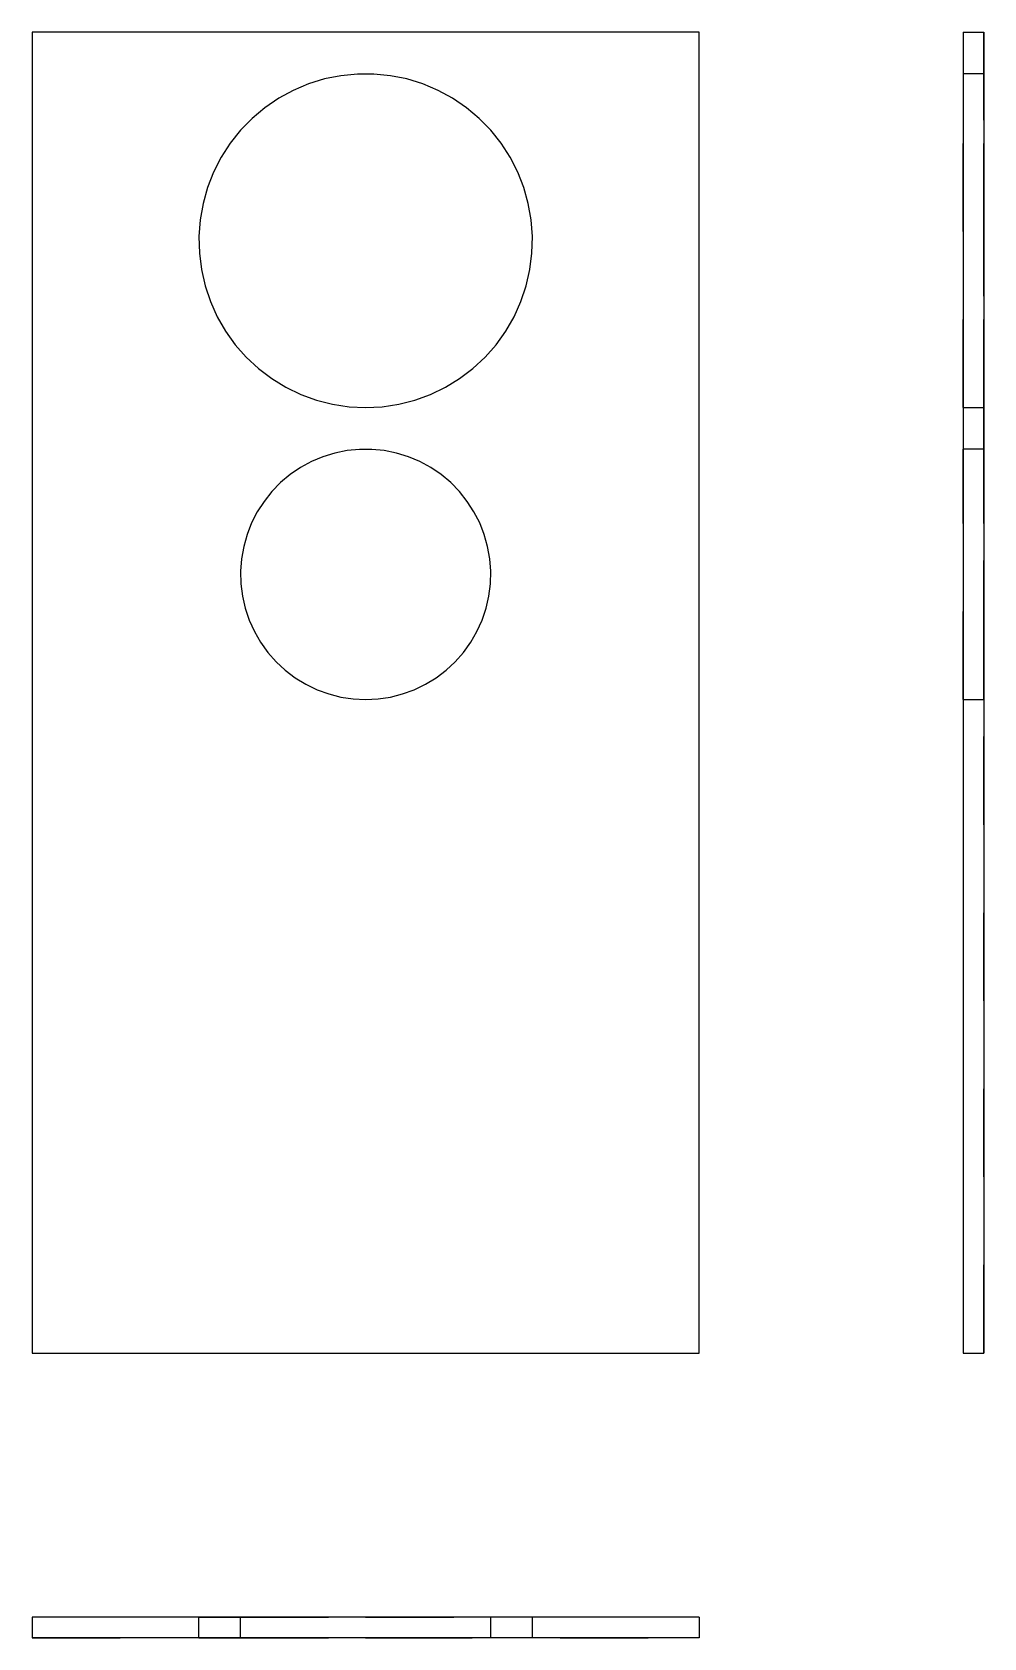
# Model space of a CAD drawing. Extents: x 0 to 1.08, y 0 to 1.82.
import ezdxf

# ---------------------------------------------------------------- set-up
doc = ezdxf.new("R2010")
doc.units = 0
doc.linetypes.add('HIDDEN', pattern=[0.075, 0.050025, -0.024975])
for name, color, linetype in [('FRONT', 7, 'CONTINUOUS'), ('LEFT', 7, 'CONTINUOUS'), ('LEFT_HID', 7, 'HIDDEN'), ('TOP', 7, 'CONTINUOUS'), ('TOP_HID', 7, 'HIDDEN')]:
    doc.layers.add(name, color=color, linetype=linetype)

msp = doc.modelspace()

# ---------------------------------------------------------------- linework, layer by layer
at = {"layer": 'FRONT'}
for p, q in [((0.757895, 1.823438), (0, 1.823438)), ((0, 1.823438), (0, 0.323438)), ((0.757895, 0.323438), (0.757895, 1.823438)), ((0.332193, 1.77021), (0.314144, 1.764642)), ((0.350708, 1.773953), (0.332193, 1.77021)), ((0.369503, 1.775834), (0.350708, 1.773953)), ((0.388392, 1.775834), (0.369503, 1.775834)), ((0.407187, 1.773953), (0.388392, 1.775834)), ((0.425701, 1.77021), (0.407187, 1.773953)), ((0.443751, 1.764642), (0.425701, 1.77021)), ((0.296738, 1.757305), (0.280149, 1.748272)), ((0.314144, 1.764642), (0.296738, 1.757305)), ((0.461157, 1.757305), (0.443751, 1.764642)), ((0.477746, 1.748272), (0.461157, 1.757305)), ((0.264542, 1.737631), (0.250073, 1.725489)), ((0.280149, 1.748272), (0.264542, 1.737631)), ((0.493352, 1.737631), (0.477746, 1.748272)), ((0.507822, 1.725489), (0.493352, 1.737631)), ((0.250073, 1.725489), (0.236884, 1.711967)), ((0.521011, 1.711967), (0.507822, 1.725489)), ((0.225106, 1.697199), (0.214858, 1.681332)), ((0.236884, 1.711967), (0.225106, 1.697199)), ((0.532788, 1.697199), (0.521011, 1.711967)), ((0.543036, 1.681332), (0.532788, 1.697199)), ((0.214858, 1.681332), (0.206241, 1.664523)), ((0.551654, 1.664523), (0.543036, 1.681332)), ((0.206241, 1.664523), (0.19934, 1.64694)), ((0.558555, 1.64694), (0.551654, 1.664523)), ((0.19934, 1.64694), (0.194224, 1.628757)), ((0.563671, 1.628757), (0.558555, 1.64694)), ((0.194224, 1.628757), (0.190944, 1.610155)), ((0.566951, 1.610155), (0.563671, 1.628757)), ((0.190944, 1.610155), (0.189533, 1.591319)), ((0.568362, 1.591319), (0.566951, 1.610155)), ((0.189533, 1.591319), (0.190003, 1.572436)), ((0.567891, 1.572436), (0.568362, 1.591319)), ((0.190003, 1.572436), (0.192352, 1.553694)), ((0.565543, 1.553694), (0.567891, 1.572436)), ((0.192352, 1.553694), (0.196555, 1.535278)), ((0.561339, 1.535278), (0.565543, 1.553694)), ((0.196555, 1.535278), (0.202571, 1.517373)), ((0.555323, 1.517373), (0.561339, 1.535278)), ((0.202571, 1.517373), (0.21034, 1.500155)), ((0.547555, 1.500155), (0.555323, 1.517373)), ((0.21034, 1.500155), (0.219785, 1.483797)), ((0.53811, 1.483797), (0.547555, 1.500155)), ((0.219785, 1.483797), (0.230811, 1.46846)), ((0.527084, 1.46846), (0.53811, 1.483797)), ((0.230811, 1.46846), (0.243309, 1.454298)), ((0.514585, 1.454298), (0.527084, 1.46846)), ((0.243309, 1.454298), (0.257156, 1.44145)), ((0.257156, 1.44145), (0.272213, 1.430045)), ((0.485682, 1.430045), (0.500739, 1.44145)), ((0.500739, 1.44145), (0.514585, 1.454298)), ((0.272213, 1.430045), (0.288331, 1.420196)), ((0.469564, 1.420196), (0.485682, 1.430045)), ((0.288331, 1.420196), (0.305349, 1.412)), ((0.305349, 1.412), (0.323099, 1.405539)), ((0.323099, 1.405539), (0.341404, 1.400879)), ((0.416491, 1.400879), (0.434796, 1.405539)), ((0.434796, 1.405539), (0.452546, 1.412)), ((0.452546, 1.412), (0.469564, 1.420196)), ((0.341404, 1.400879), (0.360082, 1.398063)), ((0.360082, 1.398063), (0.378947, 1.397122)), ((0.378947, 1.397122), (0.397813, 1.398063)), ((0.397813, 1.398063), (0.416491, 1.400879)), ((0.371864, 1.349577), (0.357768, 1.348166)), ((0.386031, 1.349577), (0.371864, 1.349577)), ((0.400127, 1.348166), (0.386031, 1.349577)), ((0.31729, 1.33568), (0.304849, 1.328905)), ((0.330345, 1.341183), (0.31729, 1.33568)), ((0.343882, 1.345359), (0.330345, 1.341183)), ((0.357768, 1.348166), (0.343882, 1.345359)), ((0.414013, 1.345359), (0.400127, 1.348166)), ((0.42755, 1.341183), (0.414013, 1.345359)), ((0.440605, 1.33568), (0.42755, 1.341183)), ((0.453046, 1.328905), (0.440605, 1.33568)), ((0.293144, 1.320925), (0.282291, 1.311819)), ((0.304849, 1.328905), (0.293144, 1.320925)), ((0.464751, 1.320925), (0.453046, 1.328905)), ((0.475603, 1.311819), (0.464751, 1.320925)), ((0.2724, 1.301677), (0.263567, 1.290601)), ((0.282291, 1.311819), (0.2724, 1.301677)), ((0.485495, 1.301677), (0.475603, 1.311819)), ((0.494328, 1.290601), (0.485495, 1.301677)), ((0.255881, 1.278701), (0.249418, 1.266094)), ((0.263567, 1.290601), (0.255881, 1.278701)), ((0.502014, 1.278701), (0.494328, 1.290601)), ((0.508477, 1.266094), (0.502014, 1.278701)), ((0.249418, 1.266094), (0.244242, 1.252907)), ((0.513653, 1.252907), (0.508477, 1.266094)), ((0.244242, 1.252907), (0.240405, 1.239269)), ((0.51749, 1.239269), (0.513653, 1.252907)), ((0.237945, 1.225318), (0.236886, 1.211191)), ((0.240405, 1.239269), (0.237945, 1.225318)), ((0.51995, 1.225318), (0.51749, 1.239269)), ((0.521008, 1.211191), (0.51995, 1.225318)), ((0.236886, 1.211191), (0.237239, 1.197028)), ((0.520655, 1.197028), (0.521008, 1.211191)), ((0.237239, 1.197028), (0.239001, 1.182972)), ((0.518894, 1.182972), (0.520655, 1.197028)), ((0.239001, 1.182972), (0.242153, 1.16916)), ((0.242153, 1.16916), (0.246665, 1.155731)), ((0.511229, 1.155731), (0.515741, 1.16916)), ((0.515741, 1.16916), (0.518894, 1.182972)), ((0.246665, 1.155731), (0.252492, 1.142818)), ((0.505403, 1.142818), (0.511229, 1.155731)), ((0.252492, 1.142818), (0.259575, 1.130549)), ((0.259575, 1.130549), (0.267845, 1.119047)), ((0.49005, 1.119047), (0.498319, 1.130549)), ((0.498319, 1.130549), (0.505403, 1.142818)), ((0.267845, 1.119047), (0.277219, 1.108425)), ((0.480676, 1.108425), (0.49005, 1.119047)), ((0.277219, 1.108425), (0.287604, 1.098789)), ((0.287604, 1.098789), (0.298897, 1.090235)), ((0.458998, 1.090235), (0.470291, 1.098789)), ((0.470291, 1.098789), (0.480676, 1.108425)), ((0.298897, 1.090235), (0.310985, 1.082848)), ((0.310985, 1.082848), (0.323749, 1.076701)), ((0.323749, 1.076701), (0.337061, 1.071856)), ((0.420834, 1.071856), (0.434146, 1.076701)), ((0.434146, 1.076701), (0.44691, 1.082848)), ((0.44691, 1.082848), (0.458998, 1.090235)), ((0.337061, 1.071856), (0.35079, 1.06836)), ((0.35079, 1.06836), (0.364798, 1.066249)), ((0.364798, 1.066249), (0.378947, 1.065543)), ((0.378947, 1.065543), (0.393096, 1.066249)), ((0.393096, 1.066249), (0.407105, 1.06836)), ((0.407105, 1.06836), (0.420834, 1.071856)), ((0, 0.323438), (0.757895, 0.323438))]:
    msp.add_line(p, q, dxfattribs=at)
at = {"layer": 'LEFT'}
for p, q in [((1.057895, 1.823438), (1.081332, 1.823438)), ((1.057895, 1.823438), (1.057895, 0.323438)), ((1.081332, 1.823438), (1.081332, 0.323438)), ((1.057895, 0.323438), (1.081332, 0.323438))]:
    msp.add_line(p, q, dxfattribs=at)
at = {"layer": 'LEFT_HID', "linetype": 'HIDDEN'}
for p, q in [((1.081332, 0.323438), (1.081332, 1.823438)), ((1.057895, 1.397122), (1.057895, 1.776069)), ((1.057895, 1.776069), (1.057895, 1.397122)), ((1.081332, 1.776069), (1.057895, 1.776069)), ((1.081332, 1.397122), (1.081332, 1.776069)), ((1.081332, 1.776069), (1.081332, 1.397122)), ((1.057895, 1.397122), (1.081332, 1.397122)), ((1.057895, 1.065543), (1.057895, 1.349753)), ((1.057895, 1.349753), (1.057895, 1.065543)), ((1.081332, 1.349753), (1.057895, 1.349753)), ((1.081332, 1.065543), (1.081332, 1.349753)), ((1.081332, 1.349753), (1.081332, 1.065543)), ((1.057895, 1.065543), (1.081332, 1.065543))]:
    msp.add_line(p, q, dxfattribs=at)
at = {"layer": 'TOP'}
for p, q in [((0, 0.023438), (0, 0)), ((0.757895, 0.023438), (0, 0.023438)), ((0.757895, 0.023438), (0.757895, 0)), ((0.757895, 0), (0, 0))]:
    msp.add_line(p, q, dxfattribs=at)
at = {"layer": 'TOP_HID', "linetype": 'HIDDEN'}
for p, q in [((0.568421, 0.023438), (0.189474, 0.023438)), ((0.189474, 0.023438), (0.378947, 0.023438)), ((0.189474, 0), (0.189474, 0.023438)), ((0.521053, 0.023438), (0.236842, 0.023438)), ((0.236842, 0.023438), (0.378947, 0.023438)), ((0.236842, 0), (0.236842, 0.023438)), ((0.378947, 0.023438), (0.568421, 0.023438)), ((0.378947, 0.023438), (0.521053, 0.023438)), ((0.521053, 0), (0.521053, 0.023438)), ((0.568421, 0), (0.568421, 0.023438)), ((0, 0), (0.757895, 0)), ((0.568421, 0), (0.189474, 0)), ((0.189474, 0), (0.378947, 0)), ((0.521053, 0), (0.236842, 0)), ((0.236842, 0), (0.378947, 0)), ((0.378947, 0), (0.568421, 0)), ((0.378947, 0), (0.521053, 0))]:
    msp.add_line(p, q, dxfattribs=at)

doc.saveas('drawing.dxf')
